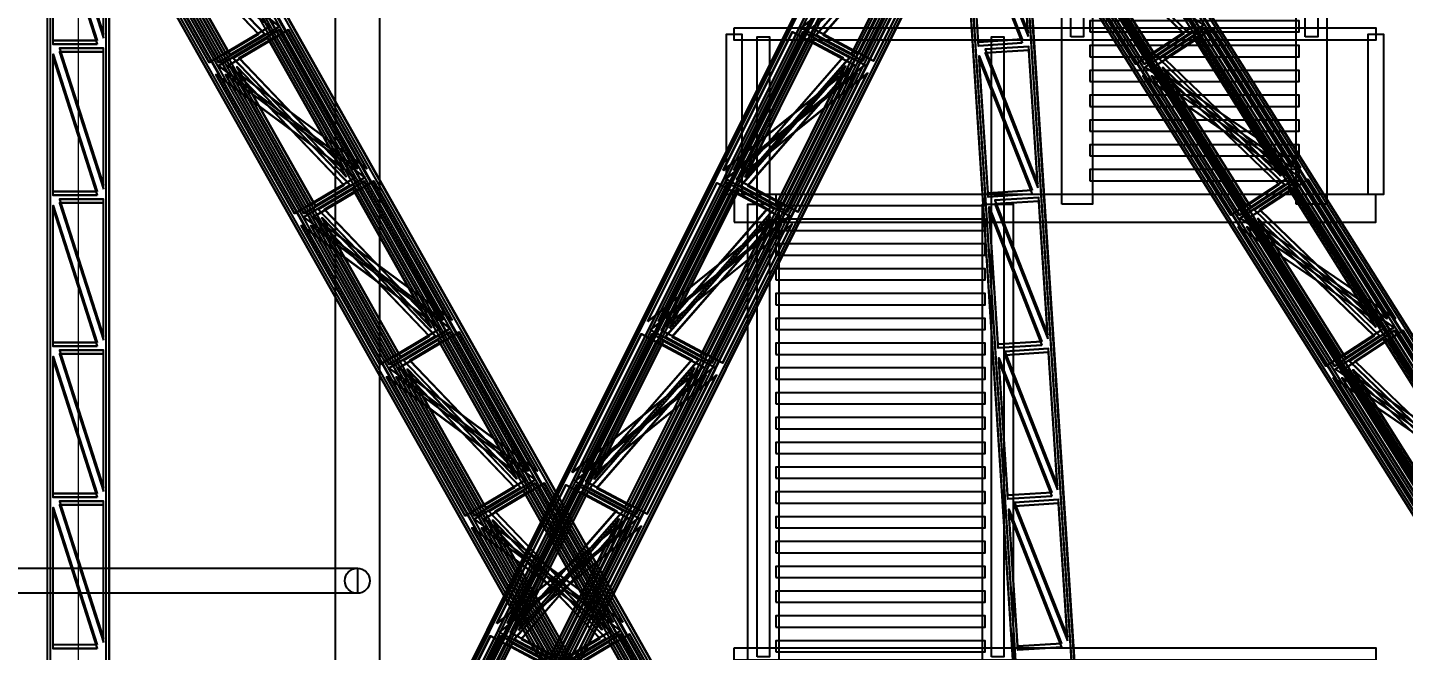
# Model space of a CAD drawing. Header units: millimetres. Extents: x -84906 to 117550, y -3000 to 338000.
# Drawn here: x -364 to 9499, y 99500 to 103968 of the extents above; entities that cross this region are included whole.
import ezdxf

# ---------------------------------------------------------------- set-up
doc = ezdxf.new("R2010")
doc.units = ezdxf.units.MM
for name, color, linetype, lineweight in [('D-BMK-AXIS', 7, 'Continuous', 13), ('D-STR-CORE', 7, 'Continuous', 25), ('D-STR-DIM', 7, 'Continuous', 13), ('D-STR-STRC', 7, 'Continuous', 25)]:
    doc.layers.add(name, color=color, linetype=linetype, lineweight=lineweight)
doc.styles.add('OpenSansCondensed-Light', font='OpenSansCondensed-Light.ttf')
doc.styles.add('TOWER_UNICODE', font='Arial Unicode.ttf')
doc.dimstyles.new('EZDXF', dxfattribs={"dimtxt": 0.25, "dimasz": 0.175, "dimexe": 0.375, "dimexo": 0.125, "dimgap": 0.1, "dimtad": 1, "dimlfac": 100, "dimzin": 12, "dimdsep": 46, "dimtxsty": 'OpenSansCondensed-Light', "dimblk": 'ARCHTICK', "dimcen": 2.5, "dimazin": 3, "dimtfac": 0.5, "dimtmove": 2, "dimatfit": 3})

# ---------------------------------------------------------------- blocks, each defined once
blk = doc.blocks.new('_ARCHTICK')
at = {"color": 0, "linetype": 'BYBLOCK', "const_width": 0.15}
blk.add_lwpolyline([(-0.5, -0.5), (0.5, 0.5)], dxfattribs=at)

msp = doc.modelspace()

# ---------------------------------------------------------------- linework, layer by layer
at = {"layer": 'D-BMK-AXIS'}
msp.add_line((0, -3000), (0, 338000), dxfattribs=at)
at = {"layer": 'D-STR-CORE'}
for points in [[(1840, 18300), (2160, 18300), (2160, 224550), (1840, 224550)], [(1840, 18300), (2160, 18300), (2160, 224550), (1840, 224550)], [(7115, 103900.8), (7115, 108346.7), (7205, 108346.7), (7205, 103900.8)], [(8795, 103900.8), (8795, 108346.7), (8885, 108346.7), (8885, 103900.8)], [(7050, 102700.8), (7050, 107146.7), (7270, 107146.7), (7270, 102700.8)], [(8730, 102700.8), (8730, 107146.7), (8950, 107146.7), (8950, 102700.8)], [(4700, 103965.8), (9300, 103965.8), (9300, 103875.8), (4700, 103875.8)], [(7250, 103935.7), (8750, 103935.7), (8750, 104015.7), (7250, 104015.7)], [(4645, 102770.8), (4645, 103920.8), (4755, 103920.8), (4755, 102770.8)], [(4865, 99455), (4865, 103900.8), (4955, 103900.8), (4955, 99455)], [(6545, 99455), (6545, 103900.8), (6635, 103900.8), (6635, 99455)], [(9245, 102770.8), (9245, 103920.8), (9355, 103920.8), (9355, 102770.8)], [(7250, 103757.8), (8750, 103757.8), (8750, 103837.8), (7250, 103837.8)], [(7250, 103580), (8750, 103580), (8750, 103660), (7250, 103660)], [(7250, 103402.2), (8750, 103402.2), (8750, 103482.2), (7250, 103482.2)], [(7250, 103224.3), (8750, 103224.3), (8750, 103304.3), (7250, 103304.3)], [(7250, 103046.5), (8750, 103046.5), (8750, 103126.5), (7250, 103126.5)], [(7250, 102868.7), (8750, 102868.7), (8750, 102948.7), (7250, 102948.7)], [(4700, 102570.8), (9300, 102570.8), (9300, 102770.8), (4700, 102770.8)], [(4800, 98255), (4800, 102700.8), (5020, 102700.8), (5020, 98255)], [(5000, 102690.8), (6500, 102690.8), (6500, 102770.8), (5000, 102770.8)], [(6480, 98255), (6480, 102700.8), (6700, 102700.8), (6700, 98255)], [(5000, 102513), (6500, 102513), (6500, 102593), (5000, 102593)], [(5000, 102335.2), (6500, 102335.2), (6500, 102415.2), (5000, 102415.2)], [(5000, 102157.3), (6500, 102157.3), (6500, 102237.3), (5000, 102237.3)], [(5000, 101979.5), (6500, 101979.5), (6500, 102059.5), (5000, 102059.5)], [(5000, 101801.7), (6500, 101801.7), (6500, 101881.7), (5000, 101881.7)], [(5000, 101623.8), (6500, 101623.8), (6500, 101703.8), (5000, 101703.8)], [(5000, 101446), (6500, 101446), (6500, 101526), (5000, 101526)], [(5000, 101268.2), (6500, 101268.2), (6500, 101348.2), (5000, 101348.2)], [(5000, 101090.3), (6500, 101090.3), (6500, 101170.3), (5000, 101170.3)], [(5000, 100912.5), (6500, 100912.5), (6500, 100992.5), (5000, 100992.5)], [(5000, 100734.7), (6500, 100734.7), (6500, 100814.7), (5000, 100814.7)], [(5000, 100556.8), (6500, 100556.8), (6500, 100636.8), (5000, 100636.8)], [(5000, 100379), (6500, 100379), (6500, 100459), (5000, 100459)], [(5000, 100201.2), (6500, 100201.2), (6500, 100281.2), (5000, 100281.2)], [(-2000, 100090), (2000, 100090), (2000, 99910), (-2000, 99910)], [(2000, 99910), (-2000, 99910), (-2000, 100090), (2000, 100090)], [(5000, 100023.3), (6500, 100023.3), (6500, 100103.3), (5000, 100103.3)], [(5000, 99845.5), (6500, 99845.5), (6500, 99925.5), (5000, 99925.5)], [(5000, 99667.7), (6500, 99667.7), (6500, 99747.7), (5000, 99747.7)], [(4700, 99520), (9300, 99520), (9300, 99430), (4700, 99430)], [(5000, 99489.8), (6500, 99489.8), (6500, 99569.8), (5000, 99569.8)]]:
    msp.add_lwpolyline(points, close=True, dxfattribs=at)
msp.add_circle((2000, 100000), 90, dxfattribs=at)
at = {"layer": 'D-STR-STRC'}
for points in [[(-315.5, 93146.7), (6176.4, 106146.7)], [(-298.3, 93137.6), (6193.6, 106137.6)], [(-234.8, 93146.7), (6257.1, 106146.7)], [(-217.6, 93137.6), (6274.3, 106137.6)], [(7554.7, 93150.4), (217, 106150.4)], [(7571.6, 93160.4), (233.9, 106160.4)], [(7626.6, 93150.4), (288.9, 106150.4)], [(7643.4, 93160.4), (305.8, 106160.4)], [(14890.1, 93162.2), (6706.7, 106162.2)], [(14906.6, 93173), (6723.2, 106173)], [(14954.9, 93162.2), (6771.5, 106162.2)], [(14971.3, 93173), (6788, 106173)], [(-207.1, 93096.3), (6284.9, 106096.3)], [(-189.9, 93087.1), (6302.1, 106087.1)], [(-154.1, 93096.3), (6337.8, 106096.3)], [(-136.9, 93087.1), (6355, 106087.1)], [(7474.3, 93095.2), (136.6, 106095.2)], [(7491.2, 93105.3), (153.5, 106105.3)], [(7521.5, 93095.2), (183.8, 106095.2)], [(7538.3, 93105.3), (200.7, 106105.3)], [(14810.6, 93102.7), (6627.2, 106102.7)], [(14827.1, 93113.6), (6643.7, 106113.6)], [(14853.1, 93102.7), (6669.7, 106102.7)], [(14869.6, 93113.6), (6686.2, 106113.6)], [(7537.3, 93027), (6691.5, 106027)], [(7537.3, 93027), (6691.5, 106027)], [(7557.2, 93028.2), (6711.5, 106028.2)], [(7557.2, 93028.2), (6711.5, 106028.2)], [(-220, 93014.2), (-220, 106014.2)], [(-220, 93014.2), (-220, 106014.2)], [(-220, 92985.8), (-220, 105985.8)], [(-220, 92985.8), (-220, 105985.8)], [(-200, 93014.2), (-200, 106014.2)], [(-200, 93014.2), (-200, 106014.2)], [(-200, 92985.8), (-200, 105985.8)], [(-200, 92985.8), (-200, 105985.8)], [(200, 93014.2), (200, 106014.2)], [(200, 93014.2), (200, 106014.2)], [(200, 92985.8), (200, 105985.8)], [(200, 92985.8), (200, 105985.8)], [(220, 93014.2), (220, 106014.2)], [(220, 93014.2), (220, 106014.2)], [(220, 92985.8), (220, 105985.8)], [(220, 92985.8), (220, 105985.8)], [(7118.1, 93000.1), (6272.4, 106000.1)], [(7118.1, 93000.1), (6272.4, 106000.1)], [(7118.1, 92971.8), (6272.4, 105971.8)], [(7118.1, 92971.8), (6272.4, 105971.8)], [(7138.1, 93001.4), (6292.4, 106001.4)], [(7138.1, 93001.4), (6292.4, 106001.4)], [(7138.1, 92973), (6292.4, 105973)], [(7138.1, 92973), (6292.4, 105973)], [(7537.3, 92998.6), (6691.5, 105998.6)], [(7537.3, 92998.6), (6691.5, 105998.6)], [(7557.2, 92999.9), (6711.5, 105999.9)], [(7557.2, 92999.9), (6711.5, 105999.9)], [(7031.9, 92839.6), (-305.8, 105839.6)], [(7048.8, 92849.6), (-288.9, 105849.6)], [(7103.8, 92839.6), (-233.9, 105839.6)], [(7120.7, 92849.6), (-217, 105849.6)], [(7137, 92894.7), (-200.7, 105894.7)], [(7153.9, 92904.8), (-183.8, 105904.8)], [(7184.2, 92894.7), (-153.5, 105894.7)], [(7201.1, 92904.8), (-136.6, 105904.8)], [(136.9, 92912.9), (6628.9, 105912.9)], [(154.1, 92903.7), (6646.1, 105903.7)], [(189.9, 92912.9), (6681.8, 105912.9)], [(207.1, 92903.7), (6699, 105903.7)], [(217.6, 92862.4), (6709.6, 105862.4)], [(234.8, 92853.3), (6726.8, 105853.3)], [(298.3, 92862.4), (6790.3, 105862.4)], [(315.5, 92853.3), (6807.5, 105853.3)], [(14395.8, 92837.8), (6212.4, 105837.8)], [(14460.6, 92837.8), (6277.2, 105837.8)], [(14481.1, 92886.4), (6297.7, 105886.4)], [(14497.6, 92897.3), (6314.2, 105897.3)], [(14523.6, 92886.4), (6340.2, 105886.4)], [(14540.1, 92897.3), (6356.7, 105897.3)], [(14379.4, 92827), (6196, 105827)], [(14444.1, 92827), (6260.7, 105827)]]:
    msp.add_lwpolyline(points, dxfattribs=at)
for points in [[(-315.5, 93146.7), (234.8, 92853.3), (6726.8, 105853.3), (6176.4, 106146.7)], [(-311.5, 93146.7), (238.9, 92853.3), (6730.8, 105853.3), (6180.5, 106146.7)], [(7571.6, 93160.4), (7031.9, 92839.6), (-305.8, 105839.6), (233.9, 106160.4)], [(7575.2, 93160.4), (7035.5, 92839.6), (-302.2, 105839.6), (237.5, 106160.4)], [(-238.9, 93146.7), (311.5, 92853.3), (6803.4, 105853.3), (6253.1, 106146.7)], [(7639.8, 93160.4), (7100.2, 92839.6), (-237.5, 105839.6), (302.2, 106160.4)], [(-234.8, 93146.7), (315.5, 92853.3), (6807.5, 105853.3), (6257.1, 106146.7)], [(7643.4, 93160.4), (7103.8, 92839.6), (-233.9, 105839.6), (305.8, 106160.4)], [(14906.6, 93173), (14379.4, 92827), (6196, 105827), (6723.2, 106173)], [(14909.8, 93173), (14382.6, 92827), (6199.2, 105827), (6726.4, 106173)], [(14968.1, 93173), (14440.9, 92827), (6257.5, 105827), (6784.7, 106173)], [(14971.3, 93173), (14444.1, 92827), (6260.7, 105827), (6788, 106173)], [(-207.1, 93096.3), (154.1, 92903.7), (6646.1, 105903.7), (6284.9, 106096.3)], [(-203, 93096.3), (158.1, 92903.7), (6650.1, 105903.7), (6288.9, 106096.3)], [(7491.2, 93105.3), (7137, 92894.7), (-200.7, 105894.7), (153.5, 106105.3)], [(7494.8, 93105.3), (7140.6, 92894.7), (-197.1, 105894.7), (157.1, 106105.3)], [(-158.1, 93096.3), (203, 92903.7), (6695, 105903.7), (6333.8, 106096.3)], [(7534.7, 93105.3), (7180.6, 92894.7), (-157.1, 105894.7), (197.1, 106105.3)], [(-154.1, 93096.3), (207.1, 92903.7), (6699, 105903.7), (6337.8, 106096.3)], [(7538.3, 93105.3), (7184.2, 92894.7), (-153.5, 105894.7), (200.7, 106105.3)], [(7557.2, 93028.2), (7118.1, 93000.1), (6272.4, 106000.1), (6711.5, 106028.2)], [(7557.2, 93028.2), (7118.1, 93000.1), (6272.4, 106000.1), (6711.5, 106028.2)], [(14827.1, 93113.6), (14481.1, 92886.4), (6297.7, 105886.4), (6643.7, 106113.6)], [(14830.3, 93113.6), (14484.3, 92886.4), (6301, 105886.4), (6646.9, 106113.6)], [(14866.4, 93113.6), (14520.4, 92886.4), (6337, 105886.4), (6683, 106113.6)], [(14869.6, 93113.6), (14523.6, 92886.4), (6340.2, 105886.4), (6686.2, 106113.6)], [(220, 93014.2), (-220, 93014.2), (-220, 106014.2), (220, 106014.2)], [(220, 93014.2), (-220, 93014.2), (-220, 106014.2), (220, 106014.2)], [(220, 93012.1), (-220, 93012.1), (-220, 106012.1), (220, 106012.1)], [(220, 93012.1), (-220, 93012.1), (-220, 106012.1), (220, 106012.1)], [(220, 92987.9), (-220, 92987.9), (-220, 105987.9), (220, 105987.9)], [(220, 92987.9), (-220, 92987.9), (-220, 105987.9), (220, 105987.9)], [(220, 92985.8), (-220, 92985.8), (-220, 105985.8), (220, 105985.8)], [(220, 92985.8), (-220, 92985.8), (-220, 105985.8), (220, 105985.8)], [(7557.2, 93026.2), (7118.1, 92998.1), (6272.4, 105998.1), (6711.5, 106026.2)], [(7557.2, 93026.2), (7118.1, 92998.1), (6272.4, 105998.1), (6711.5, 106026.2)], [(7557.2, 93001.9), (7118.1, 92973.8), (6272.4, 105973.8), (6711.5, 106001.9)], [(7557.2, 93001.9), (7118.1, 92973.8), (6272.4, 105973.8), (6711.5, 106001.9)], [(7557.2, 92999.9), (7118.1, 92971.8), (6272.4, 105971.8), (6711.5, 105999.9)], [(7557.2, 92999.9), (7118.1, 92971.8), (6272.4, 105971.8), (6711.5, 105999.9)], [(135, 103874.8), (-180, 103874.8), (-180, 104859)], [(135, 103874.8), (-180, 103874.8), (-180, 104859)], [(135, 103872.7), (-180, 103872.7), (-180, 104856.9)], [(135, 103872.7), (-180, 103872.7), (-180, 104856.9)], [(180, 103919.4), (180, 104903.6), (-135, 104903.6)], [(180, 103919.4), (180, 104903.6), (-135, 104903.6)], [(180, 103917.4), (180, 104901.5), (-135, 104901.5)], [(180, 103917.4), (180, 104901.5), (-135, 104901.5)], [(180, 103893.1), (180, 104877.3), (-135, 104877.3)], [(180, 103893.1), (180, 104877.3), (-135, 104877.3)], [(180, 103891), (180, 104875.2), (-135, 104875.2)], [(180, 103891), (180, 104875.2), (-135, 104875.2)], [(6765.9, 103883.4), (6451.5, 103863.2), (6387.5, 104847.6)], [(6765.9, 103883.4), (6451.5, 103863.2), (6387.5, 104847.6)], [(6765.9, 103881.3), (6451.5, 103861.2), (6387.5, 104845.6)], [(6765.9, 103881.3), (6451.5, 103861.2), (6387.5, 104845.6)], [(6807.9, 103930.8), (6743.8, 104915.1), (6429.5, 104895)], [(6807.9, 103930.8), (6743.8, 104915.1), (6429.5, 104895)], [(6807.9, 103928.7), (6743.8, 104913.1), (6429.5, 104893)], [(6807.9, 103928.7), (6743.8, 104913.1), (6429.5, 104893)], [(6807.9, 103904.4), (6743.8, 104888.8), (6429.5, 104868.7)], [(6807.9, 103904.4), (6743.8, 104888.8), (6429.5, 104868.7)], [(6807.9, 103902.4), (6743.8, 104886.8), (6429.5, 104866.6)], [(6807.9, 103902.4), (6743.8, 104886.8), (6429.5, 104866.6)], [(135, 103848.5), (-180, 103848.5), (-180, 104832.6)], [(135, 103848.5), (-180, 103848.5), (-180, 104832.6)], [(135, 103846.4), (-180, 103846.4), (-180, 104830.6)], [(135, 103846.4), (-180, 103846.4), (-180, 104830.6)], [(1291.3, 103919.8), (1042.6, 103771.9), (480, 104768.7)], [(1294.9, 103919.8), (1046.2, 103771.9), (483.5, 104768.7)], [(1334.9, 103919.8), (1086.2, 103771.9), (523.5, 104768.7)], [(1338.5, 103919.8), (1089.8, 103771.9), (527.1, 104768.7)], [(5288.2, 103915.1), (5541.9, 103779.8), (6038.5, 104774.3)], [(5292.2, 103915.1), (5545.9, 103779.8), (6042.5, 104774.3)], [(5337.1, 103915.1), (5590.8, 103779.8), (6087.4, 104774.3)], [(5341.2, 103915.1), (5594.8, 103779.8), (6091.5, 104774.3)], [(6765.9, 103857), (6451.5, 103836.9), (6387.5, 104821.3)], [(6765.9, 103857), (6451.5, 103836.9), (6387.5, 104821.3)], [(6765.9, 103855), (6451.5, 103834.9), (6387.5, 104819.2)], [(6765.9, 103855), (6451.5, 103834.9), (6387.5, 104819.2)], [(7923, 103924.1), (7680, 103764.5), (7051, 104763.8)], [(7926.3, 103924.1), (7683.2, 103764.5), (7054.2, 104763.8)], [(7962.3, 103924.1), (7719.3, 103764.5), (7090.3, 104763.8)], [(7965.5, 103924.1), (7722.5, 103764.5), (7093.5, 104763.8)], [(1371.7, 103974.9), (937.5, 103716.8), (374.8, 104713.6)], [(1375.3, 103974.9), (941.1, 103716.8), (378.4, 104713.6)], [(1440, 103974.9), (1005.8, 103716.8), (443.1, 104713.6)], [(1443.6, 103974.9), (1009.4, 103716.8), (446.7, 104713.6)], [(5179.7, 103965.5), (5622.6, 103729.4), (6119.2, 104723.8)], [(5183.8, 103965.5), (5626.6, 103729.4), (6123.3, 104723.8)], [(5256.4, 103965.5), (5699.3, 103729.4), (6195.9, 104723.8)], [(5260.4, 103965.5), (5703.3, 103729.4), (6199.9, 104723.8)], [(8002.5, 103983.5), (7578.3, 103705.1), (6949.3, 104704.3)], [(8005.7, 103983.5), (7581.5, 103705.1), (6952.5, 104704.3)], [(8064, 103983.5), (7639.8, 103705.1), (7010.8, 104704.3)], [(8067.3, 103983.5), (7643, 103705.1), (7014, 104704.3)], [(8697.7, 102962.4), (8068.7, 103961.6), (7644.4, 103683.1)], [(8700.9, 102962.4), (8071.9, 103961.6), (7647.7, 103683.1)], [(8759.2, 102962.4), (8130.2, 103961.6), (7706, 103683.1)], [(8762.5, 102962.4), (8133.5, 103961.6), (7709.2, 103683.1)], [(1999.2, 102953.1), (1436.5, 103949.9), (1002.3, 103691.7)], [(2002.8, 102953.1), (1440.1, 103949.9), (1005.9, 103691.7)], [(2067.5, 102953.1), (1504.8, 103949.9), (1070.6, 103691.7)], [(2071, 102953.1), (1508.4, 103949.9), (1074.2, 103691.7)], [(1918.8, 102897.9), (1356.1, 103894.7), (1107.4, 103746.9)], [(1922.4, 102897.9), (1359.7, 103894.7), (1111, 103746.9)], [(1962.3, 102897.9), (1399.7, 103894.7), (1151, 103746.9)], [(1965.9, 102897.9), (1403.3, 103894.7), (1154.6, 103746.9)], [(4620, 102942.8), (5116.6, 103937.3), (5559.5, 103701.1)], [(4624.1, 102942.8), (5120.7, 103937.3), (5563.5, 103701.1)], [(4696.7, 102942.8), (5193.3, 103937.3), (5636.2, 103701.1)], [(4700.7, 102942.8), (5197.3, 103937.3), (5640.2, 103701.1)], [(4728.5, 102892.4), (5225.1, 103886.9), (5478.8, 103751.6)], [(4732.5, 102892.4), (5229.1, 103886.9), (5482.8, 103751.6)], [(4777.4, 102892.4), (5274, 103886.9), (5527.7, 103751.6)], [(4781.4, 102892.4), (5278, 103886.9), (5531.7, 103751.6)], [(8618.2, 102902.9), (7989.2, 103902.1), (7746.2, 103742.6)], [(8621.4, 102902.9), (7992.5, 103902.1), (7749.4, 103742.6)], [(8657.5, 102902.9), (8028.5, 103902.1), (7785.5, 103742.6)], [(8660.7, 102902.9), (8031.7, 103902.1), (7788.7, 103742.6)], [(135, 102791.5), (-180, 102791.5), (-180, 103775.6)], [(135, 102791.5), (-180, 102791.5), (-180, 103775.6)], [(135, 102789.4), (-180, 102789.4), (-180, 103773.6)], [(135, 102789.4), (-180, 102789.4), (-180, 103773.6)], [(180, 102836.1), (180, 103820.3), (-135, 103820.3)], [(180, 102836.1), (180, 103820.3), (-135, 103820.3)], [(180, 102834), (180, 103818.2), (-135, 103818.2)], [(180, 102834), (180, 103818.2), (-135, 103818.2)], [(180, 102809.8), (180, 103793.9), (-135, 103793.9)], [(180, 102809.8), (180, 103793.9), (-135, 103793.9)], [(180, 102807.7), (180, 103791.9), (-135, 103791.9)], [(180, 102807.7), (180, 103791.9), (-135, 103791.9)], [(6836.3, 102800), (6522, 102779.9), (6458, 103764.3)], [(6836.3, 102800), (6522, 102779.9), (6458, 103764.3)], [(6836.3, 102798), (6522, 102777.9), (6458, 103762.2)], [(6836.3, 102798), (6522, 102777.9), (6458, 103762.2)], [(6878.3, 102847.4), (6814.3, 103831.8), (6500, 103811.7)], [(6878.3, 102847.4), (6814.3, 103831.8), (6500, 103811.7)], [(6878.3, 102845.4), (6814.3, 103829.7), (6500, 103809.6)], [(6878.3, 102845.4), (6814.3, 103829.7), (6500, 103809.6)], [(6878.3, 102821.1), (6814.3, 103805.5), (6500, 103785.4)], [(6878.3, 102821.1), (6814.3, 103805.5), (6500, 103785.4)], [(6878.3, 102819), (6814.3, 103803.4), (6500, 103783.3)], [(6878.3, 102819), (6814.3, 103803.4), (6500, 103783.3)], [(135, 102765.1), (-180, 102765.1), (-180, 103749.3)], [(135, 102765.1), (-180, 102765.1), (-180, 103749.3)], [(135, 102763.1), (-180, 102763.1), (-180, 103747.2)], [(135, 102763.1), (-180, 102763.1), (-180, 103747.2)], [(1902.8, 102836.4), (1654.1, 102688.6), (1091.4, 103685.4)], [(1906.4, 102836.4), (1657.7, 102688.6), (1095, 103685.4)], [(1946.4, 102836.4), (1697.6, 102688.6), (1135, 103685.4)], [(1950, 102836.4), (1701.2, 102688.6), (1138.6, 103685.4)], [(4747.2, 102831.8), (5000.9, 102696.5), (5497.5, 103690.9)], [(4751.2, 102831.8), (5004.9, 102696.5), (5501.5, 103690.9)], [(4796.1, 102831.8), (5049.8, 102696.5), (5546.4, 103690.9)], [(4800.2, 102831.8), (5053.8, 102696.5), (5550.5, 103690.9)], [(6836.3, 102773.7), (6522, 102753.6), (6458, 103738)], [(6836.3, 102773.7), (6522, 102753.6), (6458, 103738)], [(6836.3, 102771.6), (6522, 102751.5), (6458, 103735.9)], [(6836.3, 102771.6), (6522, 102751.5), (6458, 103735.9)], [(8605, 102840.7), (8361.9, 102681.2), (7733, 103680.4)], [(8608.2, 102840.7), (8365.2, 102681.2), (7736.2, 103680.4)], [(8644.2, 102840.7), (8401.2, 102681.2), (7772.2, 103680.4)], [(8647.5, 102840.7), (8404.5, 102681.2), (7775.5, 103680.4)], [(1983.2, 102891.6), (1549, 102633.5), (986.3, 103630.3)], [(1986.8, 102891.6), (1552.5, 102633.5), (989.9, 103630.3)], [(2051.5, 102891.6), (1617.2, 102633.5), (1054.6, 103630.3)], [(2055.1, 102891.6), (1620.8, 102633.5), (1058.2, 103630.3)], [(4638.7, 102882.2), (5081.6, 102646), (5578.2, 103640.5)], [(4642.8, 102882.2), (5085.7, 102646), (5582.3, 103640.5)], [(4715.4, 102882.2), (5158.3, 102646), (5654.9, 103640.5)], [(4719.4, 102882.2), (5162.3, 102646), (5658.9, 103640.5)], [(8684.5, 102900.2), (8260.2, 102621.7), (7631.2, 103620.9)], [(8687.7, 102900.2), (8263.4, 102621.7), (7634.4, 103620.9)], [(8746, 102900.2), (8321.7, 102621.7), (7692.7, 103620.9)], [(8749.2, 102900.2), (8325, 102621.7), (7696, 103620.9)], [(9379.6, 101879.1), (8750.6, 102878.3), (8326.4, 102599.8)], [(9382.9, 101879.1), (8753.9, 102878.3), (8329.6, 102599.8)], [(9441.2, 101879.1), (8812.2, 102878.3), (8387.9, 102599.8)], [(9444.4, 101879.1), (8815.4, 102878.3), (8391.2, 102599.8)], [(2610.6, 101869.7), (2048, 102866.5), (1613.8, 102608.4)], [(2614.2, 101869.7), (2051.6, 102866.5), (1617.4, 102608.4)], [(2678.9, 101869.7), (2116.3, 102866.5), (1682, 102608.4)], [(2682.5, 101869.7), (2119.9, 102866.5), (1685.6, 102608.4)], [(2530.2, 101814.6), (1967.6, 102811.4), (1718.9, 102663.6)], [(2533.8, 101814.6), (1971.2, 102811.4), (1722.5, 102663.6)], [(2573.8, 101814.6), (2011.2, 102811.4), (1762.4, 102663.6)], [(2577.4, 101814.6), (2014.8, 102811.4), (1766, 102663.6)], [(4079, 101859.5), (4575.6, 102854), (5018.5, 102617.8)], [(4083.1, 101859.5), (4579.7, 102854), (5022.5, 102617.8)], [(4155.7, 101859.5), (4652.3, 102854), (5095.2, 102617.8)], [(4159.7, 101859.5), (4656.3, 102854), (5099.2, 102617.8)], [(4187.5, 101809.1), (4684.1, 102803.5), (4937.8, 102668.2)], [(4191.5, 101809.1), (4688.1, 102803.5), (4941.8, 102668.2)], [(4236.4, 101809.1), (4733, 102803.5), (4986.7, 102668.2)], [(4240.4, 101809.1), (4737.1, 102803.5), (4990.7, 102668.2)], [(9300.2, 101819.6), (8671.2, 102818.8), (8428.1, 102659.3)], [(9303.4, 101819.6), (8674.4, 102818.8), (8431.4, 102659.3)], [(9339.4, 101819.6), (8710.4, 102818.8), (8467.4, 102659.3)], [(9342.7, 101819.6), (8713.7, 102818.8), (8470.7, 102659.3)], [(135, 101708.1), (-180, 101708.1), (-180, 102692.3)], [(135, 101708.1), (-180, 101708.1), (-180, 102692.3)], [(135, 101706.1), (-180, 101706.1), (-180, 102690.2)], [(135, 101706.1), (-180, 101706.1), (-180, 102690.2)], [(180, 101752.8), (180, 102736.9), (-135, 102736.9)], [(180, 101752.8), (180, 102736.9), (-135, 102736.9)], [(180, 101750.7), (180, 102734.9), (-135, 102734.9)], [(180, 101750.7), (180, 102734.9), (-135, 102734.9)], [(180, 101726.4), (180, 102710.6), (-135, 102710.6)], [(180, 101726.4), (180, 102710.6), (-135, 102710.6)], [(180, 101724.4), (180, 102708.5), (-135, 102708.5)], [(180, 101724.4), (180, 102708.5), (-135, 102708.5)], [(6906.8, 101716.7), (6592.5, 101696.6), (6528.4, 102681)], [(6906.8, 101716.7), (6592.5, 101696.6), (6528.4, 102681)], [(6906.8, 101714.6), (6592.5, 101694.5), (6528.4, 102678.9)], [(6906.8, 101714.6), (6592.5, 101694.5), (6528.4, 102678.9)], [(6948.8, 101764.1), (6884.8, 102748.5), (6570.4, 102728.4)], [(6948.8, 101764.1), (6884.8, 102748.5), (6570.4, 102728.4)], [(6948.8, 101762), (6884.8, 102746.4), (6570.4, 102726.3)], [(6948.8, 101762), (6884.8, 102746.4), (6570.4, 102726.3)], [(6948.8, 101737.8), (6884.8, 102722.1), (6570.4, 102702)], [(6948.8, 101737.8), (6884.8, 102722.1), (6570.4, 102702)], [(6948.8, 101735.7), (6884.8, 102720.1), (6570.4, 102700)], [(6948.8, 101735.7), (6884.8, 102720.1), (6570.4, 102700)], [(135, 101681.8), (-180, 101681.8), (-180, 102666)], [(135, 101681.8), (-180, 101681.8), (-180, 102666)], [(135, 101679.7), (-180, 101679.7), (-180, 102663.9)], [(135, 101679.7), (-180, 101679.7), (-180, 102663.9)], [(2514.3, 101753.1), (2265.5, 101605.3), (1702.9, 102602.1)], [(2517.9, 101753.1), (2269.1, 101605.3), (1706.5, 102602.1)], [(2557.9, 101753.1), (2309.1, 101605.3), (1746.5, 102602.1)], [(2561.4, 101753.1), (2312.7, 101605.3), (1750.1, 102602.1)], [(4206.2, 101748.4), (4459.9, 101613.1), (4956.5, 102607.6)], [(4210.2, 101748.4), (4463.9, 101613.1), (4960.5, 102607.6)], [(4255.1, 101748.4), (4508.8, 101613.1), (5005.4, 102607.6)], [(4259.2, 101748.4), (4512.8, 101613.1), (5009.5, 102607.6)], [(6906.8, 101690.4), (6592.5, 101670.3), (6528.4, 102654.6)], [(6906.8, 101690.4), (6592.5, 101670.3), (6528.4, 102654.6)], [(6906.8, 101688.3), (6592.5, 101668.2), (6528.4, 102652.6)], [(6906.8, 101688.3), (6592.5, 101668.2), (6528.4, 102652.6)], [(9286.9, 101757.4), (9043.9, 101597.9), (8414.9, 102597.1)], [(9290.2, 101757.4), (9047.1, 101597.9), (8418.1, 102597.1)], [(9326.2, 101757.4), (9083.2, 101597.9), (8454.2, 102597.1)], [(9329.4, 101757.4), (9086.4, 101597.9), (8457.4, 102597.1)], [(2594.7, 101808.3), (2160.4, 101550.1), (1597.8, 102546.9)], [(2598.3, 101808.3), (2164, 101550.1), (1601.4, 102546.9)], [(2663, 101808.3), (2228.7, 101550.1), (1666.1, 102546.9)], [(2666.6, 101808.3), (2232.3, 101550.1), (1669.7, 102546.9)], [(4097.8, 101798.9), (4540.6, 101562.7), (5037.2, 102557.2)], [(4101.8, 101798.9), (4544.7, 101562.7), (5041.3, 102557.2)], [(4174.4, 101798.9), (4617.3, 101562.7), (5113.9, 102557.2)], [(4178.4, 101798.9), (4621.3, 101562.7), (5117.9, 102557.2)], [(9366.4, 101816.9), (8942.1, 101538.4), (8313.2, 102537.6)], [(9369.6, 101816.9), (8945.4, 101538.4), (8316.4, 102537.6)], [(9427.9, 101816.9), (9003.7, 101538.4), (8374.7, 102537.6)], [(9431.2, 101816.9), (9006.9, 101538.4), (8377.9, 102537.6)], [(10061.6, 100795.7), (9432.6, 101794.9), (9008.3, 101516.5)], [(10064.8, 100795.7), (9435.8, 101794.9), (9011.6, 101516.5)], [(10123.1, 100795.7), (9494.1, 101794.9), (9069.9, 101516.5)], [(10126.4, 100795.7), (9497.4, 101794.9), (9073.1, 101516.5)], [(3222.1, 100786.4), (2659.5, 101783.2), (2225.2, 101525.1)], [(3225.7, 100786.4), (2663.1, 101783.2), (2228.8, 101525.1)], [(3290.4, 100786.4), (2727.8, 101783.2), (2293.5, 101525.1)], [(3294, 100786.4), (2731.4, 101783.2), (2297.1, 101525.1)], [(3141.7, 100731.3), (2579.1, 101728.1), (2330.3, 101580.2)], [(3145.3, 100731.3), (2582.7, 101728.1), (2333.9, 101580.2)], [(3185.3, 100731.3), (2622.7, 101728.1), (2373.9, 101580.2)], [(3188.9, 100731.3), (2626.3, 101728.1), (2377.5, 101580.2)], [(3538, 100776.2), (4034.6, 101770.6), (4477.5, 101534.5)], [(3542.1, 100776.2), (4038.7, 101770.6), (4481.6, 101534.5)], [(3614.7, 100776.2), (4111.3, 101770.6), (4554.2, 101534.5)], [(3618.7, 100776.2), (4115.3, 101770.6), (4558.2, 101534.5)], [(3646.5, 100725.7), (4143.1, 101720.2), (4396.8, 101584.9)], [(3650.5, 100725.7), (4147.1, 101720.2), (4400.8, 101584.9)], [(3695.4, 100725.7), (4192, 101720.2), (4445.7, 101584.9)], [(3699.4, 100725.7), (4196.1, 101720.2), (4449.7, 101584.9)], [(9982.1, 100736.2), (9353.1, 101735.5), (9110.1, 101575.9)], [(9985.3, 100736.2), (9356.3, 101735.5), (9113.3, 101575.9)], [(10021.4, 100736.2), (9392.4, 101735.5), (9149.4, 101575.9)], [(10024.6, 100736.2), (9395.6, 101735.5), (9152.6, 101575.9)], [(135, 100624.8), (-180, 100624.8), (-180, 101609)], [(135, 100624.8), (-180, 100624.8), (-180, 101609)], [(135, 100622.7), (-180, 100622.7), (-180, 101606.9)], [(135, 100622.7), (-180, 100622.7), (-180, 101606.9)], [(180, 100669.4), (180, 101653.6), (-135, 101653.6)], [(180, 100669.4), (180, 101653.6), (-135, 101653.6)], [(180, 100667.4), (180, 101651.5), (-135, 101651.5)], [(180, 100667.4), (180, 101651.5), (-135, 101651.5)], [(180, 100643.1), (180, 101627.3), (-135, 101627.3)], [(180, 100643.1), (180, 101627.3), (-135, 101627.3)], [(180, 100641), (180, 101625.2), (-135, 101625.2)], [(180, 100641), (180, 101625.2), (-135, 101625.2)], [(6977.3, 100633.4), (6662.9, 100613.2), (6598.9, 101597.6)], [(6977.3, 100633.4), (6662.9, 100613.2), (6598.9, 101597.6)], [(6977.3, 100631.3), (6662.9, 100611.2), (6598.9, 101595.6)], [(6977.3, 100631.3), (6662.9, 100611.2), (6598.9, 101595.6)], [(7019.3, 100680.8), (6955.3, 101665.1), (6640.9, 101645)], [(7019.3, 100680.8), (6955.3, 101665.1), (6640.9, 101645)], [(7019.3, 100678.7), (6955.3, 101663.1), (6640.9, 101643)], [(7019.3, 100678.7), (6955.3, 101663.1), (6640.9, 101643)], [(7019.3, 100654.4), (6955.3, 101638.8), (6640.9, 101618.7)], [(7019.3, 100654.4), (6955.3, 101638.8), (6640.9, 101618.7)], [(7019.3, 100652.4), (6955.3, 101636.8), (6640.9, 101616.6)], [(7019.3, 100652.4), (6955.3, 101636.8), (6640.9, 101616.6)], [(135, 100598.5), (-180, 100598.5), (-180, 101582.6)], [(135, 100598.5), (-180, 100598.5), (-180, 101582.6)], [(135, 100596.4), (-180, 100596.4), (-180, 101580.6)], [(135, 100596.4), (-180, 100596.4), (-180, 101580.6)], [(3125.7, 100669.8), (2877, 100521.9), (2314.4, 101518.7)], [(3129.3, 100669.8), (2880.6, 100521.9), (2318, 101518.7)], [(3169.3, 100669.8), (2920.6, 100521.9), (2357.9, 101518.7)], [(3172.9, 100669.8), (2924.2, 100521.9), (2361.5, 101518.7)], [(3665.2, 100665.1), (3918.9, 100529.8), (4415.5, 101524.3)], [(3669.3, 100665.1), (3922.9, 100529.8), (4419.6, 101524.3)], [(3714.1, 100665.1), (3967.8, 100529.8), (4464.4, 101524.3)], [(3718.2, 100665.1), (3971.8, 100529.8), (4468.5, 101524.3)], [(6977.3, 100607), (6662.9, 100586.9), (6598.9, 101571.3)], [(6977.3, 100607), (6662.9, 100586.9), (6598.9, 101571.3)], [(6977.3, 100605), (6662.9, 100584.9), (6598.9, 101569.2)], [(6977.3, 100605), (6662.9, 100584.9), (6598.9, 101569.2)], [(9968.9, 100674.1), (9725.8, 100514.5), (9096.9, 101513.8)], [(9972.1, 100674.1), (9729.1, 100514.5), (9100.1, 101513.8)], [(10008.1, 100674.1), (9765.1, 100514.5), (9136.1, 101513.8)], [(10011.4, 100674.1), (9768.4, 100514.5), (9139.4, 101513.8)], [(3206.1, 100724.9), (2771.9, 100466.8), (2209.3, 101463.6)], [(3209.7, 100724.9), (2775.5, 100466.8), (2212.9, 101463.6)], [(3274.4, 100724.9), (2840.2, 100466.8), (2277.5, 101463.6)], [(3278, 100724.9), (2843.8, 100466.8), (2281.1, 101463.6)], [(3556.8, 100715.5), (3999.6, 100479.4), (4496.2, 101473.8)], [(3560.8, 100715.5), (4003.7, 100479.4), (4500.3, 101473.8)], [(3633.4, 100715.5), (4076.3, 100479.4), (4572.9, 101473.8)], [(3637.4, 100715.5), (4080.3, 100479.4), (4576.9, 101473.8)], [(10048.3, 100733.5), (9624.1, 100455.1), (8995.1, 101454.3)], [(10051.6, 100733.5), (9627.3, 100455.1), (8998.3, 101454.3)], [(10109.9, 100733.5), (9685.6, 100455.1), (9056.6, 101454.3)], [(10113.1, 100733.5), (9688.9, 100455.1), (9059.9, 101454.3)], [(3833.6, 99703.1), (3271, 100699.9), (2836.7, 100441.7)], [(3837.2, 99703.1), (3274.5, 100699.9), (2840.3, 100441.7)], [(3901.9, 99703.1), (3339.2, 100699.9), (2905, 100441.7)], [(3905.5, 99703.1), (3342.8, 100699.9), (2908.6, 100441.7)], [(3753.2, 99647.9), (3190.6, 100644.7), (2941.8, 100496.9)], [(3756.8, 99647.9), (3194.1, 100644.7), (2945.4, 100496.9)], [(3796.8, 99647.9), (3234.1, 100644.7), (2985.4, 100496.9)], [(3800.4, 99647.9), (3237.7, 100644.7), (2989, 100496.9)], [(2997, 99692.8), (3493.7, 100687.3), (3936.5, 100451.1)], [(3001.1, 99692.8), (3497.7, 100687.3), (3940.6, 100451.1)], [(3073.7, 99692.8), (3570.3, 100687.3), (4013.2, 100451.1)], [(3077.7, 99692.8), (3574.3, 100687.3), (4017.2, 100451.1)], [(3105.5, 99642.4), (3602.1, 100636.9), (3855.8, 100501.6)], [(3109.5, 99642.4), (3606.1, 100636.9), (3859.8, 100501.6)], [(3154.4, 99642.4), (3651, 100636.9), (3904.7, 100501.6)], [(3158.4, 99642.4), (3655.1, 100636.9), (3908.7, 100501.6)], [(135, 99541.5), (-180, 99541.5), (-180, 100525.6)], [(135, 99541.5), (-180, 99541.5), (-180, 100525.6)], [(135, 99539.4), (-180, 99539.4), (-180, 100523.6)], [(135, 99539.4), (-180, 99539.4), (-180, 100523.6)], [(180, 99586.1), (180, 100570.3), (-135, 100570.3)], [(180, 99586.1), (180, 100570.3), (-135, 100570.3)], [(180, 99584), (180, 100568.2), (-135, 100568.2)], [(180, 99584), (180, 100568.2), (-135, 100568.2)], [(180, 99559.8), (180, 100543.9), (-135, 100543.9)], [(180, 99559.8), (180, 100543.9), (-135, 100543.9)], [(180, 99557.7), (180, 100541.9), (-135, 100541.9)], [(180, 99557.7), (180, 100541.9), (-135, 100541.9)], [(7047.8, 99550), (6733.4, 99529.9), (6669.4, 100514.3)], [(7047.8, 99550), (6733.4, 99529.9), (6669.4, 100514.3)], [(7047.8, 99548), (6733.4, 99527.9), (6669.4, 100512.2)], [(7047.8, 99548), (6733.4, 99527.9), (6669.4, 100512.2)], [(7089.8, 99597.4), (7025.7, 100581.8), (6711.4, 100561.7)], [(7089.8, 99597.4), (7025.7, 100581.8), (6711.4, 100561.7)], [(7089.8, 99595.4), (7025.7, 100579.7), (6711.4, 100559.6)], [(7089.8, 99595.4), (7025.7, 100579.7), (6711.4, 100559.6)], [(7089.8, 99571.1), (7025.7, 100555.5), (6711.4, 100535.4)], [(7089.8, 99571.1), (7025.7, 100555.5), (6711.4, 100535.4)], [(7089.8, 99569), (7025.7, 100553.4), (6711.4, 100533.3)], [(7089.8, 99569), (7025.7, 100553.4), (6711.4, 100533.3)], [(135, 99515.1), (-180, 99515.1), (-180, 100499.3)], [(135, 99515.1), (-180, 99515.1), (-180, 100499.3)], [(135, 99513.1), (-180, 99513.1), (-180, 100497.2)], [(135, 99513.1), (-180, 99513.1), (-180, 100497.2)], [(3737.2, 99586.4), (3488.5, 99438.6), (2925.8, 100435.4)], [(3740.8, 99586.4), (3492.1, 99438.6), (2929.4, 100435.4)], [(3780.8, 99586.4), (3532.1, 99438.6), (2969.4, 100435.4)], [(3784.4, 99586.4), (3535.6, 99438.6), (2973, 100435.4)], [(3124.2, 99581.8), (3377.9, 99446.5), (3874.5, 100440.9)], [(3128.3, 99581.8), (3381.9, 99446.5), (3878.6, 100440.9)], [(3173.1, 99581.8), (3426.8, 99446.5), (3923.4, 100440.9)], [(3177.2, 99581.8), (3430.8, 99446.5), (3927.5, 100440.9)], [(7047.8, 99523.7), (6733.4, 99503.6), (6669.4, 100488)], [(7047.8, 99523.7), (6733.4, 99503.6), (6669.4, 100488)], [(7047.8, 99521.6), (6733.4, 99501.5), (6669.4, 100485.9)], [(7047.8, 99521.6), (6733.4, 99501.5), (6669.4, 100485.9)], [(3817.6, 99641.6), (3383.4, 99383.5), (2820.7, 100380.3)], [(3821.2, 99641.6), (3387, 99383.5), (2824.3, 100380.3)], [(3885.9, 99641.6), (3451.7, 99383.5), (2889, 100380.3)], [(3889.5, 99641.6), (3455.2, 99383.5), (2892.6, 100380.3)], [(3015.8, 99632.2), (3458.6, 99396), (3955.2, 100390.5)], [(3019.8, 99632.2), (3462.7, 99396), (3959.3, 100390.5)], [(3092.4, 99632.2), (3535.3, 99396), (4031.9, 100390.5)], [(3096.4, 99632.2), (3539.3, 99396), (4035.9, 100390.5)], [(4445.1, 98619.7), (3882.4, 99616.5), (3448.2, 99358.4)], [(4448.7, 98619.7), (3886, 99616.5), (3451.8, 99358.4)], [(4513.3, 98619.7), (3950.7, 99616.5), (3516.5, 99358.4)], [(4516.9, 98619.7), (3954.3, 99616.5), (3520.1, 99358.4)], [(2456, 98609.5), (2952.7, 99604), (3395.5, 99367.8)], [(2460.1, 98609.5), (2956.7, 99604), (3399.6, 99367.8)], [(2532.7, 98609.5), (3029.3, 99604), (3472.2, 99367.8)], [(2536.7, 98609.5), (3033.3, 99604), (3476.2, 99367.8)], [(2564.5, 98559.1), (3061.1, 99553.5), (3314.8, 99418.2)], [(2568.5, 98559.1), (3065.1, 99553.5), (3318.8, 99418.2)], [(2613.4, 98559.1), (3110, 99553.5), (3363.7, 99418.2)], [(2617.4, 98559.1), (3114.1, 99553.5), (3367.7, 99418.2)], [(4364.7, 98564.6), (3802, 99561.4), (3553.3, 99413.6)], [(4368.3, 98564.6), (3805.6, 99561.4), (3556.9, 99413.6)], [(4408.2, 98564.6), (3845.6, 99561.4), (3596.9, 99413.6)], [(4411.8, 98564.6), (3849.2, 99561.4), (3600.5, 99413.6)]]:
    msp.add_lwpolyline(points, close=True, dxfattribs=at)

# ---------------------------------------------------------------- dimensions: what is measured, and where the dimension line sits
at = {"layer": 'D-STR-DIM'}
for base, p2 in [((-79000, 0), (0, 333000)), ((116500, 0), (0, 223550)), ((85000, 0), (0, 125000))]:
    msp.add_linear_dim(base=base, p1=(0, 0), p2=p2, angle=90, dimstyle='EZDXF', override={"dimtxt": 4200, "dimasz": 1875, "dimexe": 1050, "dimexo": 900, "dimgap": 1050, "dimtad": 1, "dimdec": 0, "dimlfac": 1, "dimlunit": 2, "dimtxsty": 'TOWER_UNICODE', "dimclrd": 7, "dimclre": 7, "dimclrt": 7}, dxfattribs=at).render()

doc.saveas('drawing.dxf')
